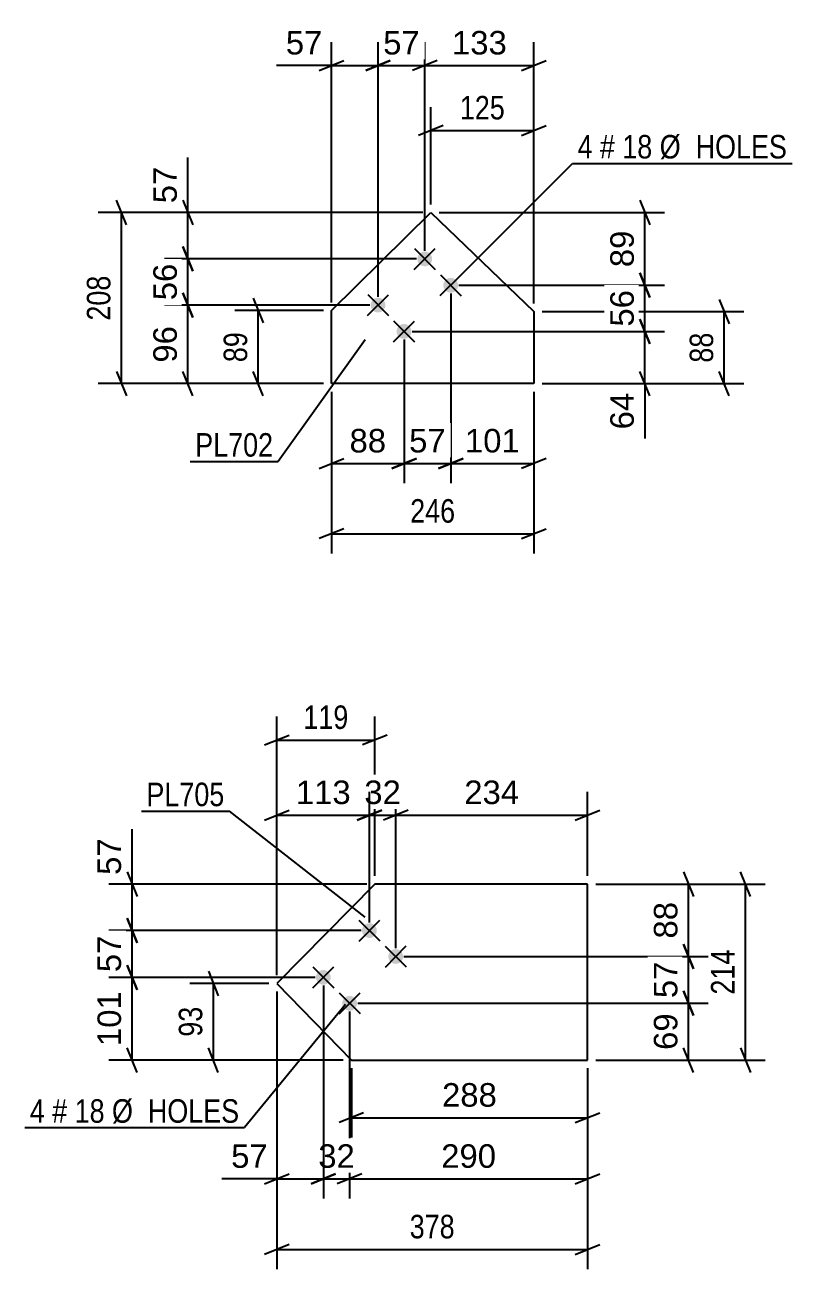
# Model space of a CAD drawing. Header units: millimetres. Extents: x 0 to 841, y 0 to 594.
# Drawn here: x 388.7 to 482.2, y 337.4 to 488.9 of the extents above; entities that cross this region are included whole.
import ezdxf

# ---------------------------------------------------------------- set-up
doc = ezdxf.new("R2010")
doc.units = ezdxf.units.MM
doc.styles.add('Arial', font='ARIAL.TTF', dxfattribs={"height": 0.2})
doc.styles.add('Arial Narrow', font='ARIALN.TTF', dxfattribs={"height": 0.2})

# ---------------------------------------------------------------- blocks, each defined once
blk = doc.blocks.new('Part-284934741-25700 - 25699')
at = {"color": 2, "linetype": 'Continuous'}
for p, q in [((426.09, 454.12), (438.19, 466.06)), ((438.19, 466.06), (450.74, 453.99)), ((426.09, 445.22), (426.09, 454.12)), ((450.74, 453.99), (450.74, 445.22)), ((450.74, 445.22), (426.09, 445.22))]:
    blk.add_line(p, q, dxfattribs=at)
blk = doc.blocks.new('Bolt-284934741-25701 - 25699')
at = {"linetype": 'Continuous'}
for points in [[(438.09, 461.04, -1), (436.81, 459.78, -1)], [(441.25, 457.84, -1), (439.97, 456.57, -1)], [(432.4, 455.42, -1), (431.11, 454.16, -1)], [(435.56, 452.22, -1), (434.27, 450.95, -1)]]:
    blk.add_hatch(color=1, dxfattribs=at).paths.add_polyline_path(points)
at = {"color": 1, "linetype": 'Continuous'}
for p, q in [((436.17, 459.14), (438.73, 461.67)), ((436.18, 461.69), (438.71, 459.13)), ((439.33, 455.94), (441.89, 458.47)), ((439.35, 458.49), (441.87, 455.92)), ((430.47, 453.53), (433.04, 456.05)), ((430.49, 456.07), (433.02, 453.51)), ((433.63, 450.32), (436.2, 452.85)), ((433.65, 452.87), (436.18, 450.31))]:
    blk.add_line(p, q, dxfattribs=at)
blk = doc.blocks.new('Part-284934741-25716 - 25715')
at = {"color": 2, "linetype": 'Continuous'}
for p, q in [((431.38, 384.26), (419.44, 372.16)), ((457.27, 384.26), (431.38, 384.26)), ((457.27, 362.83), (457.27, 384.26)), ((419.44, 372.16), (428.5, 362.83)), ((428.5, 362.83), (457.27, 362.83))]:
    blk.add_line(p, q, dxfattribs=at)
blk = doc.blocks.new('Bolt-284934741-25717 - 25715')
at = {"linetype": 'Continuous'}
for points in [[(431.34, 379.24, -1), (430.07, 377.96, -1)], [(434.54, 376.08, -1), (433.28, 374.8, -1)], [(425.72, 373.54, -1), (424.46, 372.26, -1)], [(428.92, 370.38, -1), (427.66, 369.1, -1)]]:
    blk.add_hatch(color=1, dxfattribs=at).paths.add_polyline_path(points)
at = {"color": 1, "linetype": 'Continuous'}
for p, q in [((429.43, 379.86), (431.99, 377.33)), ((429.44, 377.32), (431.97, 379.88)), ((432.63, 376.7), (435.19, 374.17)), ((432.65, 374.16), (435.17, 376.72)), ((423.81, 374.17), (426.37, 371.64)), ((423.82, 371.62), (426.35, 374.19)), ((427.01, 371.01), (429.57, 368.48)), ((427.03, 368.46), (429.56, 371.02))]:
    blk.add_line(p, q, dxfattribs=at)
blk = doc.blocks.new('StraightDimension-284934741-31511 - 25699')
at = {"color": 7, "linetype": 'Continuous'}
for p, q in [((407.99, 456.29), (409.19, 453.29)), ((430.75, 454.79), (405.74, 454.79)), ((408.59, 445.22), (408.59, 454.79)), ((409.19, 443.72), (407.99, 446.72)), ((425.09, 445.22), (405.74, 445.22))]:
    blk.add_line(p, q, dxfattribs=at)
at = {"color": 0}
blk.add_wipeout([(407.84, 452.83), (403.64, 452.83), (403.64, 447.18), (407.84, 447.18)], dxfattribs=at)
at = {"color": 3, "style": 'Arial'}
blk.add_text('96', height=2.865, rotation=90.0002, dxfattribs=at).set_placement((407.24, 447.78))
blk = doc.blocks.new('StraightDimension-284934741-26921 - 25699')
at = {"color": 7, "linetype": 'Continuous'}
for p, q in [((416.56, 455.62), (417.76, 452.62)), ((425.09, 454.12), (414.31, 454.12)), ((417.16, 445.22), (417.16, 454.12)), ((417.76, 443.72), (416.56, 446.72)), ((425.09, 445.22), (414.31, 445.22))]:
    blk.add_line(p, q, dxfattribs=at)
at = {"color": 0}
blk.add_wipeout([(416.41, 452.1), (412.21, 452.1), (412.21, 447.24), (416.41, 447.24)], dxfattribs=at)
at = {"color": 3, "style": 'Arial Narrow'}
blk.add_text('89', height=2.863, rotation=90.0002, dxfattribs=at).set_placement((415.81, 447.84))
blk = doc.blocks.new('StraightDimension-284934741-26905 - 25699')
at = {"color": 7, "linetype": 'Continuous'}
for p, q in [((438.19, 467.06), (438.19, 478.91)), ((450.74, 454.99), (450.74, 478.91)), ((439.69, 476.66), (436.69, 475.46)), ((438.19, 476.06), (450.74, 476.06)), ((449.24, 475.46), (452.24, 476.66))]:
    blk.add_line(p, q, dxfattribs=at)
at = {"color": 0}
blk.add_wipeout([(447.81, 476.81), (447.81, 481.01), (441.12, 481.01), (441.12, 476.81)], dxfattribs=at)
at = {"color": 3, "style": 'Arial Narrow'}
blk.add_text('125', height=2.863, dxfattribs=at).set_placement((441.72, 477.41))
blk = doc.blocks.new('StraightDimension-284934741-26911 - 25699')
at = {"color": 7, "linetype": 'Continuous'}
for p, q in [((426.09, 444.22), (426.09, 424.54)), ((450.74, 444.22), (450.74, 424.54)), ((427.59, 427.54), (424.59, 426.34)), ((449.24, 426.34), (452.24, 427.54)), ((426.09, 426.94), (450.74, 426.94))]:
    blk.add_line(p, q, dxfattribs=at)
at = {"color": 0}
blk.add_wipeout([(441.76, 427.69), (441.76, 431.89), (435.07, 431.89), (435.07, 427.69)], dxfattribs=at)
at = {"color": 3, "style": 'Arial Narrow'}
blk.add_text('246', height=2.863, dxfattribs=at).set_placement((435.67, 428.29))
blk = doc.blocks.new('StraightDimension-284934741-26915 - 25699')
at = {"color": 7, "linetype": 'Continuous'}
for p, q in [((473.33, 455.49), (474.53, 452.49)), ((451.74, 453.99), (476.33, 453.99)), ((473.93, 445.22), (473.93, 453.99)), ((474.53, 443.72), (473.33, 446.72)), ((451.74, 445.22), (476.33, 445.22))]:
    blk.add_line(p, q, dxfattribs=at)
at = {"color": 0}
blk.add_wipeout([(473.18, 452.04), (468.98, 452.04), (468.98, 447.18), (473.18, 447.18)], dxfattribs=at)
at = {"color": 3, "style": 'Arial Narrow'}
blk.add_text('88', height=2.863, rotation=90.0002, dxfattribs=at).set_placement((472.58, 447.78))
blk = doc.blocks.new('StraightDimension-284934741-26967 - 25699')
at = {"color": 7, "linetype": 'Continuous'}
for p, q in [((401.09, 464.56), (399.89, 467.56)), ((437.19, 466.06), (397.64, 466.06)), ((400.49, 445.22), (400.49, 466.06)), ((399.89, 446.72), (401.09, 443.72)), ((425.09, 445.22), (397.64, 445.22))]:
    blk.add_line(p, q, dxfattribs=at)
at = {"color": 0}
blk.add_wipeout([(399.74, 458.98), (395.54, 458.98), (395.54, 452.3), (399.74, 452.3)], dxfattribs=at)
at = {"color": 3, "style": 'Arial Narrow'}
blk.add_text('208', height=2.863, rotation=90.0002, dxfattribs=at).set_placement((399.14, 452.9))
blk = doc.blocks.new('StraightDimension-284934741-31509 - 25699')
at = {"color": 7, "linetype": 'Continuous'}
for p, q in [((407.99, 467.56), (409.19, 464.56)), ((437.19, 466.06), (405.74, 466.06)), ((408.59, 460.41), (408.59, 466.06)), ((409.19, 458.91), (407.99, 461.91)), ((436.45, 460.41), (405.74, 460.41))]:
    blk.add_line(p, q, dxfattribs=at)
at = {"color": 0}
blk.add_wipeout([(407.84, 472.23), (403.64, 472.23), (403.64, 466.59), (407.84, 466.59)], dxfattribs=at)
at = {"color": 7, "linetype": 'Continuous'}
blk.add_line((408.59, 466.06), (408.59, 472.76), dxfattribs=at)
blk.add_line((408.59, 466.06), (408.59, 472.76), dxfattribs=at)
at = {"color": 3, "style": 'Arial'}
blk.add_text('57', height=2.865, rotation=90.0002, dxfattribs=at).set_placement((407.24, 467.19))
blk = doc.blocks.new('StraightDimension-284934741-31510 - 25699')
at = {"color": 7, "linetype": 'Continuous'}
for p, q in [((407.99, 461.91), (409.19, 458.91)), ((436.45, 460.41), (405.74, 460.41)), ((408.59, 454.79), (408.59, 460.41)), ((409.19, 453.29), (407.99, 456.29)), ((430.75, 454.79), (405.74, 454.79))]:
    blk.add_line(p, q, dxfattribs=at)
at = {"color": 0}
blk.add_wipeout([(407.84, 460.42), (403.64, 460.42), (403.64, 454.78), (407.84, 454.78)], dxfattribs=at)
at = {"color": 3, "style": 'Arial'}
blk.add_text('56', height=2.865, rotation=90.0002, dxfattribs=at).set_placement((407.24, 455.38))
blk = doc.blocks.new('StraightDimension-284934741-31576 - 25699')
at = {"color": 7, "linetype": 'Continuous'}
for p, q in [((437.45, 461.41), (437.45, 486.82)), ((450.74, 454.99), (450.74, 486.82)), ((438.95, 484.57), (435.95, 483.37)), ((437.45, 483.97), (450.74, 483.97)), ((449.24, 483.37), (452.24, 484.57))]:
    blk.add_line(p, q, dxfattribs=at)
at = {"color": 0}
blk.add_wipeout([(448.03, 484.72), (448.03, 488.92), (440.16, 488.92), (440.16, 484.72)], dxfattribs=at)
at = {"color": 3, "style": 'Arial'}
blk.add_text('133', height=2.865, dxfattribs=at).set_placement((440.76, 485.32))
blk = doc.blocks.new('StraightDimension-284934741-31577 - 25699')
at = {"color": 7, "linetype": 'Continuous'}
for p, q in [((431.75, 455.79), (431.75, 486.82)), ((437.45, 461.41), (437.45, 486.82)), ((430.25, 483.37), (433.25, 484.57)), ((431.75, 483.97), (437.45, 483.97)), ((438.95, 484.57), (435.95, 483.37))]:
    blk.add_line(p, q, dxfattribs=at)
at = {"color": 0}
blk.add_wipeout([(437.43, 484.72), (437.43, 488.92), (431.78, 488.92), (431.78, 484.72)], dxfattribs=at)
at = {"color": 3, "style": 'Arial'}
blk.add_text('57', height=2.865, dxfattribs=at).set_placement((432.38, 485.32))
blk = doc.blocks.new('StraightDimension-284934741-31578 - 25699')
at = {"color": 7, "linetype": 'Continuous'}
for p, q in [((426.09, 455.12), (426.09, 486.82)), ((431.75, 455.79), (431.75, 486.82)), ((424.59, 483.37), (427.59, 484.57)), ((426.09, 483.97), (431.75, 483.97)), ((433.25, 484.57), (430.25, 483.37))]:
    blk.add_line(p, q, dxfattribs=at)
at = {"color": 0}
blk.add_wipeout([(425.57, 484.72), (425.57, 488.92), (419.92, 488.92), (419.92, 484.72)], dxfattribs=at)
at = {"color": 7, "linetype": 'Continuous'}
blk.add_line((426.09, 483.97), (419.4, 483.97), dxfattribs=at)
blk.add_line((426.09, 483.97), (419.4, 483.97), dxfattribs=at)
at = {"color": 3, "style": 'Arial'}
blk.add_text('57', height=2.865, dxfattribs=at).set_placement((420.52, 485.32))
blk = doc.blocks.new('StraightDimension-284934741-31624 - 25699')
at = {"color": 7, "linetype": 'Continuous'}
for p, q in [((463.66, 467.56), (464.86, 464.56)), ((439.19, 466.06), (466.66, 466.06)), ((464.26, 457.21), (464.26, 466.06)), ((464.86, 455.71), (463.66, 458.71)), ((441.61, 457.21), (466.66, 457.21))]:
    blk.add_line(p, q, dxfattribs=at)
at = {"color": 0}
blk.add_wipeout([(463.51, 464.46), (459.31, 464.46), (459.31, 458.81), (463.51, 458.81)], dxfattribs=at)
at = {"color": 3, "style": 'Arial'}
blk.add_text('89', height=2.865, rotation=90.0002, dxfattribs=at).set_placement((462.91, 459.41))
blk = doc.blocks.new('StraightDimension-284934741-31625 - 25699')
at = {"color": 7, "linetype": 'Continuous'}
for p, q in [((463.66, 458.71), (464.86, 455.71)), ((441.61, 457.21), (466.66, 457.21)), ((464.26, 451.59), (464.26, 457.21)), ((464.86, 450.09), (463.66, 453.09)), ((435.92, 451.59), (466.66, 451.59))]:
    blk.add_line(p, q, dxfattribs=at)
at = {"color": 0}
blk.add_wipeout([(463.51, 457.22), (459.31, 457.22), (459.31, 451.57), (463.51, 451.57)], dxfattribs=at)
at = {"color": 3, "style": 'Arial'}
blk.add_text('56', height=2.865, rotation=90.0002, dxfattribs=at).set_placement((462.91, 452.17))
blk = doc.blocks.new('StraightDimension-284934741-31626 - 25699')
at = {"color": 7, "linetype": 'Continuous'}
for p, q in [((463.66, 453.09), (464.86, 450.09)), ((435.92, 451.59), (466.66, 451.59)), ((464.26, 445.22), (464.26, 451.59)), ((464.86, 443.72), (463.66, 446.72)), ((451.74, 445.22), (466.66, 445.22))]:
    blk.add_line(p, q, dxfattribs=at)
at = {"color": 0}
blk.add_wipeout([(463.51, 444.7), (459.31, 444.7), (459.31, 439.05), (463.51, 439.05)], dxfattribs=at)
at = {"color": 7, "linetype": 'Continuous'}
blk.add_line((464.26, 445.22), (464.26, 438.52), dxfattribs=at)
blk.add_line((464.26, 445.22), (464.26, 438.52), dxfattribs=at)
at = {"color": 3, "style": 'Arial'}
blk.add_text('64', height=2.865, rotation=90.0002, dxfattribs=at).set_placement((462.91, 439.65))
blk = doc.blocks.new('StraightDimension-284934741-31647 - 25699')
at = {"color": 7, "linetype": 'Continuous'}
for p, q in [((440.61, 456.21), (440.61, 433.09)), ((450.74, 444.22), (450.74, 433.09)), ((439.11, 434.89), (442.11, 436.09)), ((440.61, 435.49), (450.74, 435.49)), ((452.24, 436.09), (449.24, 434.89))]:
    blk.add_line(p, q, dxfattribs=at)
at = {"color": 0}
blk.add_wipeout([(449.61, 436.24), (449.61, 440.44), (441.74, 440.44), (441.74, 436.24)], dxfattribs=at)
at = {"color": 3, "style": 'Arial'}
blk.add_text('101', height=2.865, dxfattribs=at).set_placement((442.34, 436.84))
blk = doc.blocks.new('StraightDimension-284934741-31648 - 25699')
at = {"color": 7, "linetype": 'Continuous'}
for p, q in [((440.61, 456.21), (440.61, 433.09)), ((434.92, 450.59), (434.92, 433.09)), ((433.42, 434.89), (436.42, 436.09)), ((434.92, 435.49), (440.61, 435.49)), ((442.11, 436.09), (439.11, 434.89))]:
    blk.add_line(p, q, dxfattribs=at)
at = {"color": 0}
blk.add_wipeout([(440.59, 436.24), (440.59, 440.44), (434.94, 440.44), (434.94, 436.24)], dxfattribs=at)
at = {"color": 3, "style": 'Arial'}
blk.add_text('57', height=2.865, dxfattribs=at).set_placement((435.54, 436.84))
blk = doc.blocks.new('StraightDimension-284934741-31649 - 25699')
at = {"color": 7, "linetype": 'Continuous'}
for p, q in [((434.92, 450.59), (434.92, 433.09)), ((426.09, 444.22), (426.09, 433.09)), ((424.59, 434.89), (427.59, 436.09)), ((426.09, 435.49), (434.92, 435.49)), ((436.42, 436.09), (433.42, 434.89))]:
    blk.add_line(p, q, dxfattribs=at)
at = {"color": 0}
blk.add_wipeout([(433.33, 436.24), (433.33, 440.44), (427.68, 440.44), (427.68, 436.24)], dxfattribs=at)
at = {"color": 3, "style": 'Arial'}
blk.add_text('88', height=2.865, dxfattribs=at).set_placement((428.28, 436.84))
blk = doc.blocks.new('StraightDimension-284934741-27093 - 25715')
at = {"color": 7, "linetype": 'Continuous'}
for p, q in [((419.44, 371.16), (419.44, 337.36)), ((457.27, 361.83), (457.27, 337.36)), ((420.94, 340.36), (417.94, 339.16)), ((419.44, 339.76), (457.27, 339.76)), ((455.77, 339.16), (458.77, 340.36))]:
    blk.add_line(p, q, dxfattribs=at)
at = {"color": 0}
blk.add_wipeout([(441.7, 340.51), (441.7, 344.71), (435.01, 344.71), (435.01, 340.51)], dxfattribs=at)
at = {"color": 3, "style": 'Arial Narrow'}
blk.add_text('378', height=2.863, dxfattribs=at).set_placement((435.61, 341.11))
blk = doc.blocks.new('StraightDimension-284934741-27045 - 25715')
at = {"color": 7, "linetype": 'Continuous'}
for p, q in [((419.44, 373.16), (419.44, 404.66)), ((431.38, 385.26), (431.38, 404.66)), ((417.94, 401.21), (420.94, 402.41)), ((419.44, 401.81), (431.38, 401.81)), ((432.88, 402.41), (429.88, 401.21))]:
    blk.add_line(p, q, dxfattribs=at)
at = {"color": 0}
blk.add_wipeout([(428.75, 402.56), (428.75, 406.76), (422.06, 406.76), (422.06, 402.56)], dxfattribs=at)
at = {"color": 3, "style": 'Arial Narrow'}
blk.add_text('119', height=2.863, dxfattribs=at).set_placement((422.66, 403.16))
blk = doc.blocks.new('StraightDimension-284934741-32112 - 25715')
at = {"color": 7, "linetype": 'Continuous'}
for p, q in [((401.19, 385.76), (402.39, 382.76)), ((430.38, 384.26), (398.94, 384.26)), ((401.79, 378.6), (401.79, 384.26)), ((402.39, 377.1), (401.19, 380.1)), ((429.71, 378.6), (398.94, 378.6))]:
    blk.add_line(p, q, dxfattribs=at)
at = {"color": 0}
blk.add_wipeout([(401.04, 390.43), (396.84, 390.43), (396.84, 384.78), (401.04, 384.78)], dxfattribs=at)
at = {"color": 7, "linetype": 'Continuous'}
blk.add_line((401.79, 384.26), (401.79, 390.96), dxfattribs=at)
blk.add_line((401.79, 384.26), (401.79, 390.96), dxfattribs=at)
at = {"color": 3, "style": 'Arial'}
blk.add_text('57', height=2.865, rotation=90.0002, dxfattribs=at).set_placement((400.44, 385.38))
blk = doc.blocks.new('StraightDimension-284934741-27035 - 25715')
at = {"color": 7, "linetype": 'Continuous'}
for p, q in [((411.09, 373.66), (412.29, 370.66)), ((418.44, 372.16), (408.84, 372.16)), ((411.69, 362.83), (411.69, 372.16)), ((412.29, 361.33), (411.09, 364.33)), ((427.5, 362.83), (408.84, 362.83))]:
    blk.add_line(p, q, dxfattribs=at)
at = {"color": 0}
blk.add_wipeout([(410.94, 369.92), (406.74, 369.92), (406.74, 365.07), (410.94, 365.07)], dxfattribs=at)
at = {"color": 3, "style": 'Arial Narrow'}
blk.add_text('93', height=2.863, rotation=90.0002, dxfattribs=at).set_placement((410.34, 365.67))
blk = doc.blocks.new('StraightDimension-284934741-27041 - 25715')
at = {"color": 7, "linetype": 'Continuous'}
for p, q in [((477.13, 382.76), (475.93, 385.76)), ((458.27, 384.26), (478.93, 384.26)), ((476.53, 362.83), (476.53, 384.26)), ((475.93, 364.33), (477.13, 361.33)), ((458.27, 362.83), (478.93, 362.83))]:
    blk.add_line(p, q, dxfattribs=at)
at = {"color": 0}
blk.add_wipeout([(475.78, 376.89), (471.58, 376.89), (471.58, 370.2), (475.78, 370.2)], dxfattribs=at)
at = {"color": 3, "style": 'Arial Narrow'}
blk.add_text('214', height=2.863, rotation=90.0002, dxfattribs=at).set_placement((475.18, 370.8))
blk = doc.blocks.new('StraightDimension-284934741-32064 - 25715')
at = {"color": 7, "linetype": 'Continuous'}
for p, q in [((428.29, 368.74), (428.29, 345.95)), ((457.27, 361.83), (457.27, 345.95)), ((429.79, 348.95), (426.79, 347.75)), ((455.77, 347.75), (458.77, 348.95)), ((428.29, 348.35), (457.27, 348.35))]:
    blk.add_line(p, q, dxfattribs=at)
at = {"color": 0}
blk.add_wipeout([(446.72, 349.1), (446.72, 353.3), (438.85, 353.3), (438.85, 349.1)], dxfattribs=at)
at = {"color": 3, "style": 'Arial'}
blk.add_text('290', height=2.865, dxfattribs=at).set_placement((439.45, 349.7))
blk = doc.blocks.new('StraightDimension-284934741-32065 - 25715')
at = {"color": 7, "linetype": 'Continuous'}
for p, q in [((425.09, 371.9), (425.09, 345.95)), ((428.29, 368.74), (428.29, 345.95)), ((423.59, 347.75), (426.59, 348.95)), ((429.79, 348.95), (426.79, 347.75)), ((425.09, 348.35), (428.29, 348.35))]:
    blk.add_line(p, q, dxfattribs=at)
at = {"color": 0}
blk.add_wipeout([(429.51, 349.1), (429.51, 353.3), (423.87, 353.3), (423.87, 349.1)], dxfattribs=at)
at = {"color": 3, "style": 'Arial'}
blk.add_text('32', height=2.865, dxfattribs=at).set_placement((424.47, 349.7))
blk = doc.blocks.new('StraightDimension-284934741-32066 - 25715')
at = {"color": 7, "linetype": 'Continuous'}
for p, q in [((425.09, 371.9), (425.09, 345.95)), ((419.44, 371.16), (419.44, 345.95)), ((417.94, 347.75), (420.94, 348.95)), ((426.59, 348.95), (423.59, 347.75)), ((419.44, 348.35), (425.09, 348.35))]:
    blk.add_line(p, q, dxfattribs=at)
at = {"color": 0}
blk.add_wipeout([(418.91, 349.1), (418.91, 353.3), (413.26, 353.3), (413.26, 349.1)], dxfattribs=at)
at = {"color": 7, "linetype": 'Continuous'}
blk.add_line((419.44, 348.35), (412.74, 348.35), dxfattribs=at)
blk.add_line((419.44, 348.35), (412.74, 348.35), dxfattribs=at)
at = {"color": 3, "style": 'Arial'}
blk.add_text('57', height=2.865, dxfattribs=at).set_placement((413.86, 349.7))
blk = doc.blocks.new('StraightDimension-284934741-32093 - 25715')
at = {"color": 7, "linetype": 'Continuous'}
for p, q in [((428.5, 361.83), (428.5, 353.4)), ((457.27, 361.83), (457.27, 353.4)), ((430, 356.4), (427, 355.2)), ((455.77, 355.2), (458.77, 356.4)), ((428.5, 355.8), (457.27, 355.8))]:
    blk.add_line(p, q, dxfattribs=at)
at = {"color": 0}
blk.add_wipeout([(446.82, 356.55), (446.82, 360.75), (438.95, 360.75), (438.95, 356.55)], dxfattribs=at)
at = {"color": 3, "style": 'Arial'}
blk.add_text('288', height=2.865, dxfattribs=at).set_placement((439.55, 357.15))
blk = doc.blocks.new('StraightDimension-284934741-32113 - 25715')
at = {"color": 7, "linetype": 'Continuous'}
for p, q in [((401.19, 380.1), (402.39, 377.1)), ((429.71, 378.6), (398.94, 378.6)), ((401.79, 372.9), (401.79, 378.6)), ((402.39, 371.4), (401.19, 374.4)), ((424.09, 372.9), (398.94, 372.9))]:
    blk.add_line(p, q, dxfattribs=at)
at = {"color": 0}
blk.add_wipeout([(401.04, 378.57), (396.84, 378.57), (396.84, 372.93), (401.04, 372.93)], dxfattribs=at)
at = {"color": 3, "style": 'Arial'}
blk.add_text('57', height=2.865, rotation=90.0002, dxfattribs=at).set_placement((400.44, 373.53))
blk = doc.blocks.new('StraightDimension-284934741-32114 - 25715')
at = {"color": 7, "linetype": 'Continuous'}
for p, q in [((401.19, 374.4), (402.39, 371.4)), ((424.09, 372.9), (398.94, 372.9)), ((401.79, 362.83), (401.79, 372.9)), ((402.39, 361.33), (401.19, 364.33)), ((427.5, 362.83), (398.94, 362.83))]:
    blk.add_line(p, q, dxfattribs=at)
at = {"color": 0}
blk.add_wipeout([(401.04, 371.8), (396.84, 371.8), (396.84, 363.93), (401.04, 363.93)], dxfattribs=at)
at = {"color": 3, "style": 'Arial'}
blk.add_text('101', height=2.865, rotation=90.0002, dxfattribs=at).set_placement((400.44, 364.53))
blk = doc.blocks.new('StraightDimension-284934741-32146 - 25715')
at = {"color": 7, "linetype": 'Continuous'}
for p, q in [((468.97, 385.76), (470.17, 382.76)), ((458.27, 384.26), (471.97, 384.26)), ((469.57, 375.44), (469.57, 384.26)), ((470.17, 373.94), (468.97, 376.94)), ((434.91, 375.44), (471.97, 375.44))]:
    blk.add_line(p, q, dxfattribs=at)
at = {"color": 0}
blk.add_wipeout([(468.82, 382.67), (464.62, 382.67), (464.62, 377.03), (468.82, 377.03)], dxfattribs=at)
at = {"color": 3, "style": 'Arial'}
blk.add_text('88', height=2.865, rotation=90.0002, dxfattribs=at).set_placement((468.22, 377.63))
blk = doc.blocks.new('StraightDimension-284934741-32147 - 25715')
at = {"color": 7, "linetype": 'Continuous'}
for p, q in [((468.97, 376.94), (470.17, 373.94)), ((434.91, 375.44), (471.97, 375.44)), ((469.57, 369.74), (469.57, 375.44)), ((470.17, 368.24), (468.97, 371.24)), ((429.29, 369.74), (471.97, 369.74))]:
    blk.add_line(p, q, dxfattribs=at)
at = {"color": 0}
blk.add_wipeout([(468.82, 375.41), (464.62, 375.41), (464.62, 369.77), (468.82, 369.77)], dxfattribs=at)
at = {"color": 3, "style": 'Arial'}
blk.add_text('57', height=2.865, rotation=90.0002, dxfattribs=at).set_placement((468.22, 370.37))
blk = doc.blocks.new('StraightDimension-284934741-32148 - 25715')
at = {"color": 7, "linetype": 'Continuous'}
for p, q in [((468.97, 371.24), (470.17, 368.24)), ((429.29, 369.74), (471.97, 369.74)), ((469.57, 362.83), (469.57, 369.74)), ((470.17, 361.33), (468.97, 364.33)), ((458.27, 362.83), (471.97, 362.83))]:
    blk.add_line(p, q, dxfattribs=at)
at = {"color": 0}
blk.add_wipeout([(468.82, 369.11), (464.62, 369.11), (464.62, 363.46), (468.82, 363.46)], dxfattribs=at)
at = {"color": 3, "style": 'Arial'}
blk.add_text('69', height=2.865, rotation=90.0002, dxfattribs=at).set_placement((468.22, 364.06))
blk = doc.blocks.new('StraightDimension-284934741-32167 - 25715')
at = {"color": 7, "linetype": 'Continuous'}
for p, q in [((433.91, 376.44), (433.91, 395.51)), ((457.27, 385.26), (457.27, 395.51)), ((435.41, 393.26), (432.41, 392.06)), ((433.91, 392.66), (457.27, 392.66)), ((455.77, 392.06), (458.77, 393.26))]:
    blk.add_line(p, q, dxfattribs=at)
at = {"color": 0}
blk.add_wipeout([(449.53, 393.41), (449.53, 397.61), (441.66, 397.61), (441.66, 393.41)], dxfattribs=at)
at = {"color": 3, "style": 'Arial'}
blk.add_text('234', height=2.865, dxfattribs=at).set_placement((442.26, 394.01))
blk = doc.blocks.new('StraightDimension-284934741-32168 - 25715')
at = {"color": 7, "linetype": 'Continuous'}
for p, q in [((430.71, 379.6), (430.71, 395.51)), ((433.91, 376.44), (433.91, 395.51)), ((429.21, 392.06), (432.21, 393.26)), ((430.71, 392.66), (433.91, 392.66)), ((435.41, 393.26), (432.41, 392.06))]:
    blk.add_line(p, q, dxfattribs=at)
at = {"color": 0}
blk.add_wipeout([(435.13, 393.41), (435.13, 397.61), (429.48, 397.61), (429.48, 393.41)], dxfattribs=at)
at = {"color": 3, "style": 'Arial'}
blk.add_text('32', height=2.865, dxfattribs=at).set_placement((430.08, 394.01))
blk = doc.blocks.new('StraightDimension-284934741-32169 - 25715')
at = {"color": 7, "linetype": 'Continuous'}
for p, q in [((419.44, 373.16), (419.44, 395.51)), ((430.71, 379.6), (430.71, 395.51)), ((417.94, 392.06), (420.94, 393.26)), ((419.44, 392.66), (430.71, 392.66)), ((432.21, 393.26), (429.21, 392.06))]:
    blk.add_line(p, q, dxfattribs=at)
at = {"color": 0}
blk.add_wipeout([(429.01, 393.41), (429.01, 397.61), (421.14, 397.61), (421.14, 393.41)], dxfattribs=at)
at = {"color": 3, "style": 'Arial'}
blk.add_text('113', height=2.865, dxfattribs=at).set_placement((421.74, 394.01))
blk = doc.blocks.new('Mark-284934741-27266 - 25699')
at = {"color": 0}
blk.add_wipeout([(418.98, 436.33), (418.98, 439.33), (409.48, 439.33), (409.48, 436.33)], dxfattribs=at)
blk.add_wipeout([(418.98, 436.33), (418.98, 439.33), (409.48, 439.33), (409.48, 436.33)], dxfattribs=at)
at = {"color": 30, "linetype": 'Continuous'}
for p in [(430.19, 450.54), (408.88, 435.73)]:
    blk.add_line(p, (419.58, 435.73), dxfattribs=at)
at = {"color": 3, "style": 'Arial Narrow'}
blk.add_text('PL702', height=2.863, dxfattribs=at).set_placement((409.48, 436.33))
blk = doc.blocks.new('Mark-284934741-27269 - 25699')
at = {"color": 0}
for points in [[(457.89, 472.65), (457.89, 475.65), (456.06, 475.65), (456.06, 472.65)], [(460.61, 472.65), (460.61, 475.65), (458.79, 475.65), (458.79, 472.65)], [(465.17, 472.65), (465.17, 475.65), (461.51, 475.65), (461.51, 472.65)], [(481.6, 472.65), (481.6, 475.65), (466.07, 475.65), (466.07, 472.65)]]:
    blk.add_wipeout(points, dxfattribs=at)
for points in [[(457.89, 472.65), (457.89, 475.65), (456.06, 475.65), (456.06, 472.65)], [(460.61, 472.65), (460.61, 475.65), (458.79, 475.65), (458.79, 472.65)], [(465.17, 472.65), (465.17, 475.65), (461.51, 475.65), (461.51, 472.65)], [(481.6, 472.65), (481.6, 475.65), (466.07, 475.65), (466.07, 472.65)]]:
    blk.add_wipeout(points, dxfattribs=at)
at = {"color": 7, "linetype": 'Continuous'}
for p, q in [((440.61, 457.21), (455.46, 472.05)), ((455.46, 472.05), (482.2, 472.05))]:
    blk.add_line(p, q, dxfattribs=at)
at = {"color": 3, "style": 'Arial Narrow'}
for s, height, p in [('4', 2.86, (456.06, 472.65)), ('#', 2.86, (458.79, 472.65)), ('18', 2.863, (461.51, 472.65)), ('Ø  HOLES', 2.863, (466.07, 472.65))]:
    blk.add_text(s, height=height, dxfattribs=at).set_placement(p)
blk = doc.blocks.new('Mark-284934741-27274 - 25715')
at = {"color": 0}
blk.add_wipeout([(413.05, 393.75), (413.05, 396.75), (403.54, 396.75), (403.54, 393.75)], dxfattribs=at)
blk.add_wipeout([(413.05, 393.75), (413.05, 396.75), (403.54, 396.75), (403.54, 393.75)], dxfattribs=at)
at = {"color": 30, "linetype": 'Continuous'}
for p in [(402.94, 393.15), (430.2, 380.22)]:
    blk.add_line(p, (413.65, 393.15), dxfattribs=at)
at = {"color": 3, "style": 'Arial Narrow'}
blk.add_text('PL705', height=2.863, dxfattribs=at).set_placement((403.54, 393.75))
blk = doc.blocks.new('Mark-284934741-27277 - 25715')
at = {"color": 0}
for points in [[(391.16, 355.19), (391.16, 358.19), (389.33, 358.19), (389.33, 355.19)], [(393.89, 355.19), (393.89, 358.19), (392.06, 358.19), (392.06, 355.19)], [(398.44, 355.19), (398.44, 358.19), (394.79, 358.19), (394.79, 355.19)], [(414.87, 355.19), (414.87, 358.19), (399.34, 358.19), (399.34, 355.19)]]:
    blk.add_wipeout(points, dxfattribs=at)
for points in [[(391.16, 355.19), (391.16, 358.19), (389.33, 358.19), (389.33, 355.19)], [(393.89, 355.19), (393.89, 358.19), (392.06, 358.19), (392.06, 355.19)], [(398.44, 355.19), (398.44, 358.19), (394.79, 358.19), (394.79, 355.19)], [(414.87, 355.19), (414.87, 358.19), (399.34, 358.19), (399.34, 355.19)]]:
    blk.add_wipeout(points, dxfattribs=at)
at = {"color": 7, "linetype": 'Continuous'}
for p in [(427.78, 369.58), (388.73, 354.59)]:
    blk.add_line(p, (415.47, 354.59), dxfattribs=at)
at = {"color": 3, "style": 'Arial Narrow'}
for s, height, p in [('4', 2.86, (389.33, 355.19)), ('#', 2.86, (392.06, 355.19)), ('18', 2.863, (394.79, 355.19)), ('Ø  HOLES', 2.863, (399.34, 355.19))]:
    blk.add_text(s, height=height, dxfattribs=at).set_placement(p)

msp = doc.modelspace()

# ---------------------------------------------------------------- block references
for name in ['Part-284934741-25700 - 25699', 'Bolt-284934741-25701 - 25699', 'Part-284934741-25716 - 25715', 'Bolt-284934741-25717 - 25715']:
    msp.add_blockref(name, (0, 0))

# ---------------------------------------------------------------- next in the draw order: block references
for name in ['StraightDimension-284934741-26905 - 25699', 'StraightDimension-284934741-31511 - 25699', 'StraightDimension-284934741-27045 - 25715', 'StraightDimension-284934741-27093 - 25715']:
    msp.add_blockref(name, (0, 0))

# ---------------------------------------------------------------- next in the draw order: block references
for name in ['StraightDimension-284934741-26921 - 25699', 'StraightDimension-284934741-32112 - 25715', 'StraightDimension-284934741-27041 - 25715', 'StraightDimension-284934741-27035 - 25715']:
    msp.add_blockref(name, (0, 0))

# ---------------------------------------------------------------- next in the draw order: block references
for name in ['StraightDimension-284934741-26911 - 25699', 'StraightDimension-284934741-32146 - 25715', 'StraightDimension-284934741-32064 - 25715']:
    msp.add_blockref(name, (0, 0))

# ---------------------------------------------------------------- next in the draw order: block references
for name in ['StraightDimension-284934741-26967 - 25699', 'StraightDimension-284934741-26915 - 25699', 'StraightDimension-284934741-32065 - 25715']:
    msp.add_blockref(name, (0, 0))

# ---------------------------------------------------------------- next in the draw order: block references
for name in ['StraightDimension-284934741-31509 - 25699', 'StraightDimension-284934741-32066 - 25715']:
    msp.add_blockref(name, (0, 0))

# ---------------------------------------------------------------- next in the draw order: block references
for name in ['StraightDimension-284934741-31510 - 25699', 'StraightDimension-284934741-32113 - 25715', 'StraightDimension-284934741-32093 - 25715']:
    msp.add_blockref(name, (0, 0))

# ---------------------------------------------------------------- next in the draw order: block references
for name in ['StraightDimension-284934741-31576 - 25699', 'StraightDimension-284934741-32147 - 25715', 'StraightDimension-284934741-32114 - 25715']:
    msp.add_blockref(name, (0, 0))

# ---------------------------------------------------------------- next in the draw order: block references
for name in ['StraightDimension-284934741-31577 - 25699', 'StraightDimension-284934741-32167 - 25715', 'StraightDimension-284934741-32148 - 25715', 'Mark-284934741-27277 - 25715']:
    msp.add_blockref(name, (0, 0))

# ---------------------------------------------------------------- next in the draw order: block references
for name in ['StraightDimension-284934741-31578 - 25699', 'StraightDimension-284934741-31624 - 25699', 'StraightDimension-284934741-32168 - 25715']:
    msp.add_blockref(name, (0, 0))

# ---------------------------------------------------------------- next in the draw order: block references
for name in ['StraightDimension-284934741-31625 - 25699', 'StraightDimension-284934741-32169 - 25715']:
    msp.add_blockref(name, (0, 0))

# ---------------------------------------------------------------- next in the draw order: block references
for name in ['Mark-284934741-27269 - 25699', 'StraightDimension-284934741-31626 - 25699', 'Mark-284934741-27274 - 25715']:
    msp.add_blockref(name, (0, 0))

# ---------------------------------------------------------------- next in the draw order: block references
msp.add_blockref('StraightDimension-284934741-31647 - 25699', (0, 0))

# ---------------------------------------------------------------- next in the draw order: block references
msp.add_blockref('StraightDimension-284934741-31648 - 25699', (0, 0))

# ---------------------------------------------------------------- next in the draw order: block references
msp.add_blockref('StraightDimension-284934741-31649 - 25699', (0, 0))

# ---------------------------------------------------------------- next in the draw order: block references
msp.add_blockref('Mark-284934741-27266 - 25699', (0, 0))

doc.saveas('drawing.dxf')
